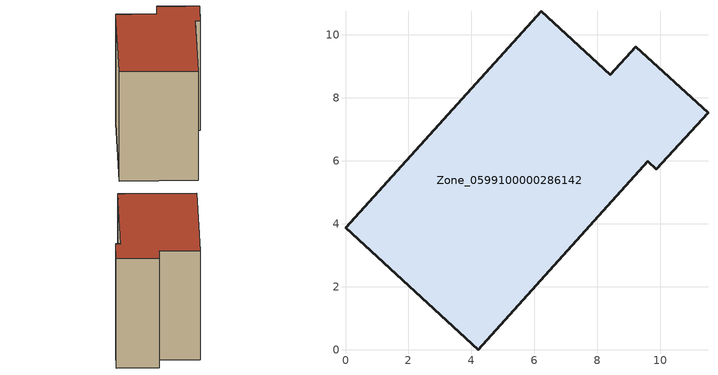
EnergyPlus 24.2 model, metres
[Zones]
Zone_0599100000286142
 floor ground (C_G): 8.41,8.73 9.23,9.62 11.52,7.52 9.88,5.73 9.6,5.98 4.22,0 0,3.88 6.22,10.75 z0
 wall outside (C_F): 0,3.88 4.22,0 9.6,5.98 9.88,5.73 11.52,7.52 9.23,9.62 8.41,8.73 6.22,10.75 0,3.88 z0:8.85
 roof outside (C_R): 8.41,8.73 6.22,10.75 0,3.88 4.22,0 9.6,5.98 9.88,5.73 11.52,7.52 9.23,9.62 z8.85
[BUILDING]
Pand.0599100000286142: North Axis=0; Terrain=City; Loads Convergence Tolerance Value=0.04; Temperature Convergence Tolerance Value=0.4; Solar Distribution=FullExterior; Maximum Number of Warmup Days=25; Minimum Number of Warmup Days=1
[Site:Location]
Rotterdam.The.Hague.AP_ZH_NLD Design_Conditions: Latitude=51.96; Longitude=4.45; Time Zone=1; Elevation=-4.5
[SITE:GROUNDTEMPERATURE:BUILDINGSURFACE]
18, 18, 18, 18, 18, 18, 18, 18, 18, 18, 18, 18
[MATERIAL] Thermal Absorptance=0.9; Solar Absorptance=0.7; Visible Absorptance=0.7
Name | Roughness | Thickness | Conductivity | Density | Specific Heat
G.TI.1975-1991 | MediumSmooth | 0.15 | 0.288461 | 540 | 1210
F.TI.1975-1991 | Rough | 0.3 | 0.230769 | 1920 | 840
R.TI.1975-1991 | MediumRough | 0.2 | 0.153846 | 1500 | 1000
[CONSTRUCTION]
C_G: G.TI.1975-1991
C_F: F.TI.1975-1991
C_R: R.TI.1975-1991
[ZONE]
Zone_0599100000286142: Type=1; Multiplier=1; Ceiling Height=Autocalculate; Volume=Autocalculate; Floor Area=autocalculate; Part of Total Floor Area=Yes
[ZONEINFILTRATION:DESIGNFLOWRATE]
Infil_Zone_0599100000286142: Zone or ZoneList or Space or SpaceList=Zone_0599100000286142; Schedule=AlwaysOn; Design Flow Rate Calculation Method=Flow/Area; Flow Rate per Floor Area=0.003; Constant Term Coefficient=1; Temperature Term Coefficient=0; Velocity Term Coefficient=0; Velocity Squared Term Coefficient=0
[HVACTEMPLATE:ZONE:IDEALLOADSAIRSYSTEM]
Zone_0599100000286142: Maximum Heating Supply Air Temperature=50; Minimum Cooling Supply Air Temperature=13; Maximum Heating Supply Air Humidity Ratio=0.0156; Minimum Cooling Supply Air Humidity Ratio=0.0077; Heating Limit=NoLimit; Cooling Limit=NoLimit; Dehumidification Control Type=ConstantSensibleHeatRatio; Cooling Sensible Heat Ratio=0.7; Dehumidification Setpoint=60; Humidification Control Type=None; Humidification Setpoint=30; Outdoor Air Method=None; Outdoor Air Flow Rate per Person=0.00944; Outdoor Air Flow Rate per Zone Floor Area=0; Outdoor Air Flow Rate per Zone=0; Demand Controlled Ventilation Type=None; Outdoor Air Economizer Type=NoEconomizer; Heat Recovery Type=None; Sensible Heat Recovery Effectiveness=0.7; Latent Heat Recovery Effectiveness=0.65
[ZONECONTROL:THERMOSTAT]
ThermostatControl_Zone_0599100000286142: Zone or ZoneList=Zone_0599100000286142; Control Type Schedule=DualSetpointControlType; Control 1=Thermostat_Zone_0599100000286142; Temperature Difference Between Cutout And Setpoint=0
[THERMOSTATSETPOINT:DUALSETPOINT]
Thermostat_Zone_0599100000286142: Heating Setpoint Temperature Schedule=HeatingSetpoint_Zone_0599100000286142; Cooling Setpoint Temperature Schedule=CoolingSetpoint_Zone_0599100000286142
[SCHEDULE:COMPACT]
HeatingSetpoint_Zone_0599100000286142: Through: 12/31, For: AllDays, Until: 24:00, 21
CoolingSetpoint_Zone_0599100000286142: Through: 12/31, For: AllDays, Until: 24:00, 24
DualSetpointControlType: Through: 12/31, For: AllDays, Until: 24:00, 4
AlwaysOn: Through: 12/31, For: AllDays, Until: 24:00, 1
